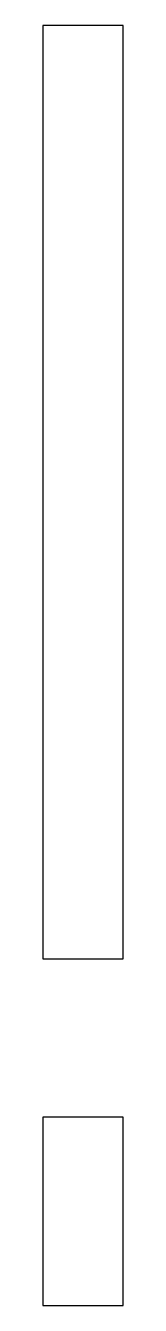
# Model space of a CAD drawing. Header units: metres. Extents: x -18.5 to -15.6, y -1.1 to 46.5.
import ezdxf

# ---------------------------------------------------------------- set-up
doc = ezdxf.new("R2010")
doc.units = ezdxf.units.M

msp = doc.modelspace()

# ---------------------------------------------------------------- linework, layer by layer
for p, q in [((-15.571, 46.5), (-18.55, 46.5)), ((-18.55, 46.5), (-18.55, 45.896)), ((-15.55, 46.5), (-15.571, 46.5)), ((-15.55, 46.368), (-15.55, 46.5)), ((-15.55, 46.366), (-15.55, 46.368)), ((-15.55, 46.354), (-15.55, 46.366)), ((-15.55, 46.331), (-15.55, 46.354)), ((-15.55, 46.293), (-15.55, 46.331)), ((-15.55, 46.237), (-15.55, 46.293)), ((-15.55, 46.162), (-15.55, 46.237)), ((-18.55, 45.896), (-18.55, 45.094)), ((-15.55, 46.073), (-15.55, 46.162)), ((-15.55, 45.982), (-15.55, 46.073)), ((-15.55, 45.909), (-15.55, 45.982)), ((-15.55, 45.868), (-15.55, 45.909)), ((-15.55, 43.697), (-15.55, 45.868)), ((-18.55, 45.094), (-18.55, 45.02)), ((-18.55, 45.02), (-18.55, 44.867)), ((-18.55, 44.867), (-18.55, 44.639)), ((-18.55, 44.639), (-18.55, 44.345)), ((-18.55, 44.345), (-18.55, 43.551)), ((-18.55, 43.551), (-18.55, 43.306)), ((-15.55, 13.823), (-15.55, 43.697)), ((-18.55, 43.306), (-18.55, 43.004)), ((-18.55, 43.004), (-18.55, 42.649)), ((-18.55, 42.649), (-18.55, 42.331)), ((-18.55, 42.331), (-18.55, 41.991)), ((-18.55, 41.991), (-18.55, 41.659)), ((-18.55, 41.659), (-18.55, 41.363)), ((-18.55, 41.363), (-18.55, 40.383)), ((-18.55, 40.383), (-18.55, 32.031)), ((-18.55, 32.031), (-18.55, 30.237)), ((-18.55, 30.237), (-18.55, 25.14)), ((-18.55, 25.14), (-18.55, 17.694)), ((-18.55, 17.694), (-18.55, 12.862)), ((-15.55, 12.862), (-15.55, 13.823)), ((-18.55, 12.862), (-18.55, 12.434)), ((-15.55, 12.434), (-15.55, 12.862)), ((-18.55, 12.434), (-18.55, 12.372)), ((-15.55, 12.372), (-15.55, 12.434)), ((-18.55, 12.372), (-18.55, 12.284)), ((-18.55, 12.284), (-18.55, 12.187)), ((-18.55, 12.187), (-18.55, 12.097)), ((-18.55, 12.097), (-18.55, 12.021)), ((-18.55, 12.021), (-18.55, 11.962)), ((-18.55, 11.962), (-18.55, 11.92)), ((-18.55, 11.92), (-18.55, 11.793)), ((-15.55, 12.284), (-15.55, 12.372)), ((-15.55, 12.187), (-15.55, 12.284)), ((-15.55, 12.097), (-15.55, 12.187)), ((-15.55, 12.021), (-15.55, 12.097)), ((-15.55, 11.962), (-15.55, 12.021)), ((-15.55, 11.92), (-15.55, 11.962)), ((-15.55, 11.894), (-15.55, 11.92)), ((-18.55, 11.793), (-18.396, 11.793)), ((-18.396, 11.793), (-15.55, 11.793)), ((-18.396, 11.793), (-18.396, 11.793)), ((-15.55, 11.793), (-15.55, 11.894)), ((-15.724, 5.9), (-18.55, 5.9)), ((-18.55, 5.9), (-18.55, 5.787)), ((-18.55, 5.787), (-18.55, 5.757)), ((-18.55, 5.757), (-18.55, 5.71)), ((-15.55, 5.9), (-15.724, 5.9)), ((-15.55, 5.804), (-15.55, 5.9)), ((-15.55, 5.787), (-15.55, 5.804)), ((-15.55, 5.757), (-15.55, 5.787)), ((-15.55, 5.71), (-15.55, 5.757)), ((-18.55, 5.71), (-18.55, 5.644)), ((-18.55, 5.644), (-18.55, 5.564)), ((-18.55, 5.564), (-18.55, 5.479)), ((-18.55, 5.479), (-18.55, 5.407)), ((-18.55, 5.407), (-18.55, 3.408)), ((-15.55, 5.644), (-15.55, 5.71)), ((-15.55, 5.564), (-15.55, 5.644)), ((-15.55, 5.479), (-15.55, 5.564)), ((-15.55, 5.407), (-15.55, 5.479)), ((-15.55, -0.444), (-15.55, 5.407)), ((-18.55, 3.408), (-18.55, 3.108)), ((-18.55, 3.108), (-18.55, 2.754)), ((-18.55, 2.754), (-18.55, 2.471)), ((-18.55, 2.471), (-18.55, 2.25)), ((-18.55, 2.25), (-18.55, 1.423)), ((-18.55, 1.423), (-18.55, 1.15)), ((-18.55, 1.15), (-18.55, 0.947)), ((-18.55, 0.947), (-18.55, 0.821)), ((-18.55, 0.821), (-18.55, -0.357)), ((-18.55, -0.357), (-18.55, -0.431)), ((-18.55, -0.431), (-18.55, -1.1)), ((-15.55, -0.532), (-15.55, -0.444)), ((-15.55, -0.631), (-15.55, -0.532)), ((-15.55, -0.723), (-15.55, -0.631)), ((-15.55, -0.798), (-15.55, -0.723)), ((-15.55, -0.854), (-15.55, -0.798)), ((-15.55, -0.891), (-15.55, -0.854)), ((-15.55, -0.914), (-15.55, -0.891)), ((-15.55, -1.049), (-15.55, -0.914)), ((-18.55, -1.1), (-17.603, -1.1)), ((-17.603, -1.1), (-15.55, -1.1)), ((-17.603, -1.1), (-17.603, -1.1)), ((-15.55, -1.06), (-15.55, -1.049)), ((-15.55, -1.067), (-15.55, -1.06)), ((-15.55, -1.071), (-15.55, -1.067)), ((-15.55, -1.073), (-15.55, -1.071)), ((-15.55, -1.1), (-15.55, -1.073))]:
    msp.add_line(p, q)

doc.saveas('drawing.dxf')
